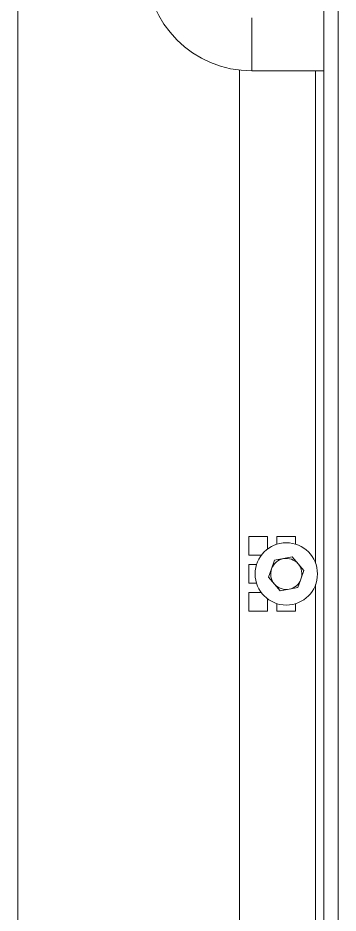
# Model space of a CAD drawing. Header units: millimetres. Extents: x -283029 to -254660, y -24907 to 10674.
# Drawn here: x -278934.54 to -278931.03, y -18288.51 to -18278.67 of the extents above; entities that cross this region are included whole.
import ezdxf

# ---------------------------------------------------------------- set-up
doc = ezdxf.new("R2010")
doc.units = ezdxf.units.MM
doc.header["$LTSCALE"] = 100

msp = doc.modelspace()

# ---------------------------------------------------------------- linework, layer by layer
at = {"color": 1, "linetype": 'Continuous', "lineweight": 0}
for p, q in [((-278934.5436, -18266.8048), (-278934.5436, -18294.203)), ((-278931.1873, -18289.7508), (-278931.1873, -18270.8277)), ((-278931.0298, -18271.0088), (-278931.0298, -18289.7508)), ((-278931.975, -18278.6716), (-278931.975, -18278.9627)), ((-278931.975, -18278.9627), (-278931.975, -18279.2539)), ((-278932.112, -18289.6138), (-278932.112, -18279.2458)), ((-278931.975, -18279.2539), (-278931.1873, -18279.2539)), ((-278931.2764, -18279.2539), (-278931.2764, -18284.668)), ((-278932.0093, -18284.5794), (-278932.0093, -18284.3739)), ((-278932.0093, -18284.3739), (-278931.8038, -18284.3739)), ((-278931.8038, -18284.3739), (-278931.8038, -18284.5109)), ((-278931.701, -18284.4582), (-278931.701, -18284.3739)), ((-278931.701, -18284.3739), (-278931.4956, -18284.3739)), ((-278931.4956, -18284.3739), (-278931.4956, -18284.4582)), ((-278931.8723, -18284.5794), (-278932.0093, -18284.5794)), ((-278931.7598, -18284.7278), (-278931.7268, -18284.6346)), ((-278931.6296, -18284.6165), (-278931.7268, -18284.6346)), ((-278931.5324, -18284.5984), (-278931.6296, -18284.6165)), ((-278931.5324, -18284.5984), (-278931.4682, -18284.6735)), ((-278932.0093, -18284.8876), (-278932.0093, -18284.6821)), ((-278932.0093, -18284.6821), (-278931.925, -18284.6821)), ((-278931.7927, -18284.821), (-278931.7598, -18284.7278)), ((-278931.4682, -18284.6735), (-278931.4039, -18284.7487)), ((-278931.7284, -18284.8962), (-278931.7927, -18284.821)), ((-278931.4368, -18284.8419), (-278931.4039, -18284.7487)), ((-278931.925, -18284.8876), (-278932.0093, -18284.8876)), ((-278931.6642, -18284.9713), (-278931.7284, -18284.8962)), ((-278931.567, -18284.9532), (-278931.4698, -18284.9351)), ((-278931.4698, -18284.9351), (-278931.4368, -18284.8419)), ((-278931.2764, -18284.9017), (-278931.2764, -18289.7508)), ((-278932.0093, -18285.1958), (-278932.0093, -18284.9903)), ((-278932.0093, -18284.9903), (-278931.8723, -18284.9903)), ((-278931.6642, -18284.9713), (-278931.567, -18284.9532)), ((-278931.8038, -18285.0588), (-278931.8038, -18285.1958)), ((-278931.701, -18285.1958), (-278931.701, -18285.1116)), ((-278931.4956, -18285.1116), (-278931.4956, -18285.1958)), ((-278931.8038, -18285.1958), (-278932.0093, -18285.1958)), ((-278931.4956, -18285.1958), (-278931.701, -18285.1958))]:
    msp.add_line(p, q, dxfattribs=at)
msp.add_circle((-278931.5983, -18284.7849), 0.3425, dxfattribs=at)
for centre, radius, start, end in [((-278931.975, -18278.0894), 1.1644, 180, 270), ((-278931.5983, -18284.7849), 0.1712, 100.54515, 160.54515), ((-278931.5983, -18284.7849), 0.1712, 40.54515, 100.54515), ((-278931.5983, -18284.7849), 0.1712, 160.54515, 220.54515), ((-278931.5983, -18284.7849), 0.1712, 340.54515, 40.54515), ((-278931.5983, -18284.7849), 0.1712, 220.54515, 280.54515), ((-278931.5983, -18284.7849), 0.1712, 280.54515, 340.54515)]:
    msp.add_arc(centre, radius, start, end, dxfattribs=at)

doc.saveas('drawing.dxf')
